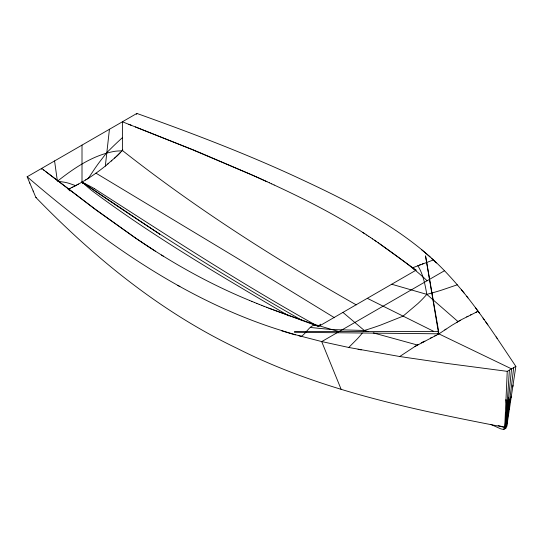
<?xml version="1.0" encoding="UTF-8"?>
<svg xmlns="http://www.w3.org/2000/svg" width="543" height="543" viewBox="0 0 543 543"><rect width="100%" height="100%" fill="white"/><g stroke="black" fill="none" stroke-linecap="round" stroke-linejoin="round"><path stroke-width="0.81" d="M490.641 424.334L500.755 428.855L503.734 429.513A2.62 1.595 39.8 0 0 504.142 429.296L504.732 427.314L507.25 371.351L515.85 366.389C489.684 327.327 464.163 286.819 428.57 255.481M505.601 426.812L509.402 370.116M505.316 426.974L506.66 408.031L507.644 402.322M504.976 427.171L506.66 408.031L506.436 403.021M109.442 129.268L105.335 166.022C93.966 175.321 81.396 183.181 68.038 189.303M506.585 426.241L513.698 367.631M506.239 426.438L508.75 406.822L510.06 400.931M509.368 409.307L509.646 407.44M512.748 386.915L513.033 385.048M515.85 366.389L506.829 426.099L505.947 428.251A2.62 1.31 78.4 0 1 505.621 428.42L504.617 428.162M508.336 399.132L508.662 397.788L508.743 398.895M136.598 114.39L136.87 113.433C192.46 133.3 247.737 154.273 301.236 179.319C344.099 199.267 386.928 220.75 423.486 251.137A447.086 231.854 0.6 0 1 428.502 255.502M510.936 397.632L511.336 396.247M363.287 331.8L364.292 330.47L367.306 329.547A214.926 115.958 -3.1 0 0 380.819 325.006L403.015 316.169L417.839 303.625A214.926 115.869 -3.1 0 0 425.318 296.057L426.818 294.374L431.522 293.105A191.177 101.079 -3.6 0 0 441.832 290.05L457.294 284.803M122.833 149.997L117.634 155.291A85.923 49.61 -60 0 1 116.175 156.676L105.335 166.022L105.946 165.527M136.87 113.433L27.15 176.774C102.579 241.54 185.706 300.903 281.674 330.578A443.909 258.814 -4.9 0 0 292.725 333.904L301.148 336.321C306.863 333.585 311.241 321.083 318.544 326.479L416.094 270.156L378.118 242.694M298.317 335.533L321.476 341.513L348.742 347.472L357.375 338.812A191.177 101.779 -3.9 0 0 362.283 333.076M115.666 157.151L114.634 158.101M122.277 137.793L120.722 139.205A255.013 147.234 -60 0 0 112.326 147.139L106.625 152.821L99.362 162.228A144.933 83.676 -60 0 0 94.842 168.554L88.4 178.253L88.821 177.989M111.308 161.047L111.885 160.552M107.765 164.04L108.362 163.545M348.742 347.472L399.729 356.52L415.015 346.441L438.914 333.897L451.966 325.25L461.72 319.508L478.091 311.282L479.326 312.972M444.819 329.906L446 329.119M89.256 177.717L89.69 177.439M87.145 179.027L87.559 178.776M85.529 179.998L85.923 179.76M444.418 270.767L321.694 341.622L341.201 389.46M423.601 341.893L424.904 341.133M505.893 426.642L508.75 406.822L508.852 401.63M498.128 425.481L504.732 427.314L506.829 426.099L506.388 425.61M78.09 184.281L78.491 184.057M76.461 185.183L76.875 184.953M421.185 342.911L422.481 342.212M74.33 186.31L76.04 185.407M466.709 316.881L467.964 316.243M430.545 338.038L431.929 337.346M72.524 187.22L72.986 186.996M470.489 314.981L471.752 314.356M434.705 335.968L436.104 335.275M71.581 187.681L72.056 187.45M475.553 312.503L476.822 311.892M69.606 188.604L70.115 188.373M433.49 259.914L413.074 267.618L413.257 268.731L416.094 270.156M422.21 264.041L423.173 263.701M419.461 265.011L420.357 264.699M36.598 197.401L35.858 197.428L27.15 176.774M122.026 150.852L118.367 150.968A106.448 61.454 -60 0 0 114.94 151.28C93.199 155.006 74.418 167.835 57.395 181.247L54.578 160.938M438.649 331.386L294.421 331.569L294.421 332.296L438.649 333.809L438.649 331.386L425.536 255.868L438.242 331.406M368.073 331.488L364.292 330.47L331.447 329.547L310.548 327.497M59.024 181.41L64.658 182.265A144.933 83.676 -60 0 1 69.171 183.371L75.62 185.631M507.25 371.351L446.203 363.335L399.729 356.52M358.081 349.305L361.217 349.902M504.732 427.314C413.23 409.551 320.438 390.621 236.639 348.138C160.484 311.702 94.339 257.755 35.858 197.428M339.002 331.624L312.653 323.879L273.475 309.931M373.224 332.873L417.418 345.022M458.02 321.585L426.818 294.374L391.707 284.24M503.524 428.794L504.678 428.97A2.708 1.561 60 0 0 505.044 428.773L505.777 426.71L511.547 368.873L437.407 333.164M318.544 326.479L268.765 308.125M272.009 309.381L266.382 307.202M263.986 306.266L266.939 307.426M131.46 125.365L128.867 124.34M261.577 305.315L264.414 306.435M135.336 126.899L199.24 152.359L252.285 175.104M259.154 304.351L261.896 305.444M256.724 303.381L259.384 304.447M254.287 302.39L256.887 303.442M194.387 150.363L122.392 121.788L122.392 150.492C195.867 208.376 274.88 258.841 356.228 304.861M194.55 150.608L249.828 174.011M251.843 301.392L254.395 302.431M249.407 300.381L251.918 301.419M249.447 300.401C211.492 284.783 175.396 264.882 141.363 242.002M250.404 174.242L254.735 176.19M252.746 175.28L257.185 177.283M255.101 176.332L259.622 178.375M257.463 177.391L264.489 180.575M259.832 178.464L269.369 182.801M264.597 180.615L266.98 181.708M269.321 182.781L271.758 183.901M271.731 183.887L274.147 185.007M274.134 185C305.994 199.79 337.461 215.707 366.817 235.078M433.653 331.325L367.319 298.317M82.007 145.103L82.007 182.048L88.604 185.468A221.51 138.641 4.6 0 1 94.557 188.733M422.949 341.764L423.438 342.022M177.697 285.333L179.869 286.541M94.55 188.74C167.271 235.438 239.653 282.835 315.279 324.836M302.682 320.743C227.083 277.846 153.526 231.433 82.007 182.048L82.706 183.337M288.808 315.89C221.687 276.414 154.063 237.128 91.645 190.417A221.51 138.628 4.6 0 1 86.934 186.432L82.007 182.048L82.543 183.032M95.975 173.169L236.022 257.477L334.508 317.757M161.495 255.013L163.579 256.31M155.305 251.11L137.508 239.415M362.833 232.485L364.828 233.782M366.763 235.044L368.792 236.388M368.711 236.327L370.76 237.698M370.638 237.61L372.722 239.015M82.007 182.048L159.628 234.128L159.628 234.637M141.099 241.798L133.734 236.857M372.539 238.893L376.611 241.662M374.426 240.162L378.546 242.986M137.094 239.096L96.267 210.182L45.361 171.296M133.11 236.375L94.292 208.485L43.494 169.857M379.93 243.95C396.118 255.577 412.632 266.993 427.11 280.758M44.431 170.577L41.628 168.418L41.628 169.314M69.076 190.111L70.115 190.919M342.932 312.401L364.292 330.47M461.374 289.67L464.041 292.942M466.668 296.24L467.964 297.89M475.6 307.908L478.091 311.282M483.005 318.055L484.22 319.759M485.428 321.463L487.838 324.877M496.146 336.904L497.32 338.628M417.757 265.595C423.207 274.235 425.054 284.471 426.818 294.374M29.6 182.584L29.872 183.229M33.137 190.973L33.408 191.618M438.445 332.608L438.649 333.809M505.988 399.336L506.144 400.395M509.884 400.999A73.739 37.895 -54.8 0 1 510.753 397.693M506.035 400.49A73.739 37.61 -55.1 0 1 506.314 403.116M508.839 398.827A73.013 37.392 -54.8 0 1 508.954 401.555M507.773 402.261A73.013 37.284 -54.9 0 1 508.472 399.078M116.175 156.676A100.34 57.931 -60 0 0 117.634 155.291A86.873 50.153 -60 0 0 119.019 153.927A91.767 52.983 -60 0 0 120.342 152.597M431.597 258.509A445.274 230.354 0.8 0 1 436.423 262.988M421.578 249.76A447.099 231.875 0.6 0 1 430.049 257.002M295.344 334.902A447.16 260.939 -5 0 1 281.512 330.735M456.806 322.298A156.988 84.443 -3.2 0 1 460.484 320.194M415.015 346.441A156.988 84.443 -3.2 0 1 418.66 344.316M320.465 324.293L320.031 324.361L320.465 324.293"/></g></svg>
